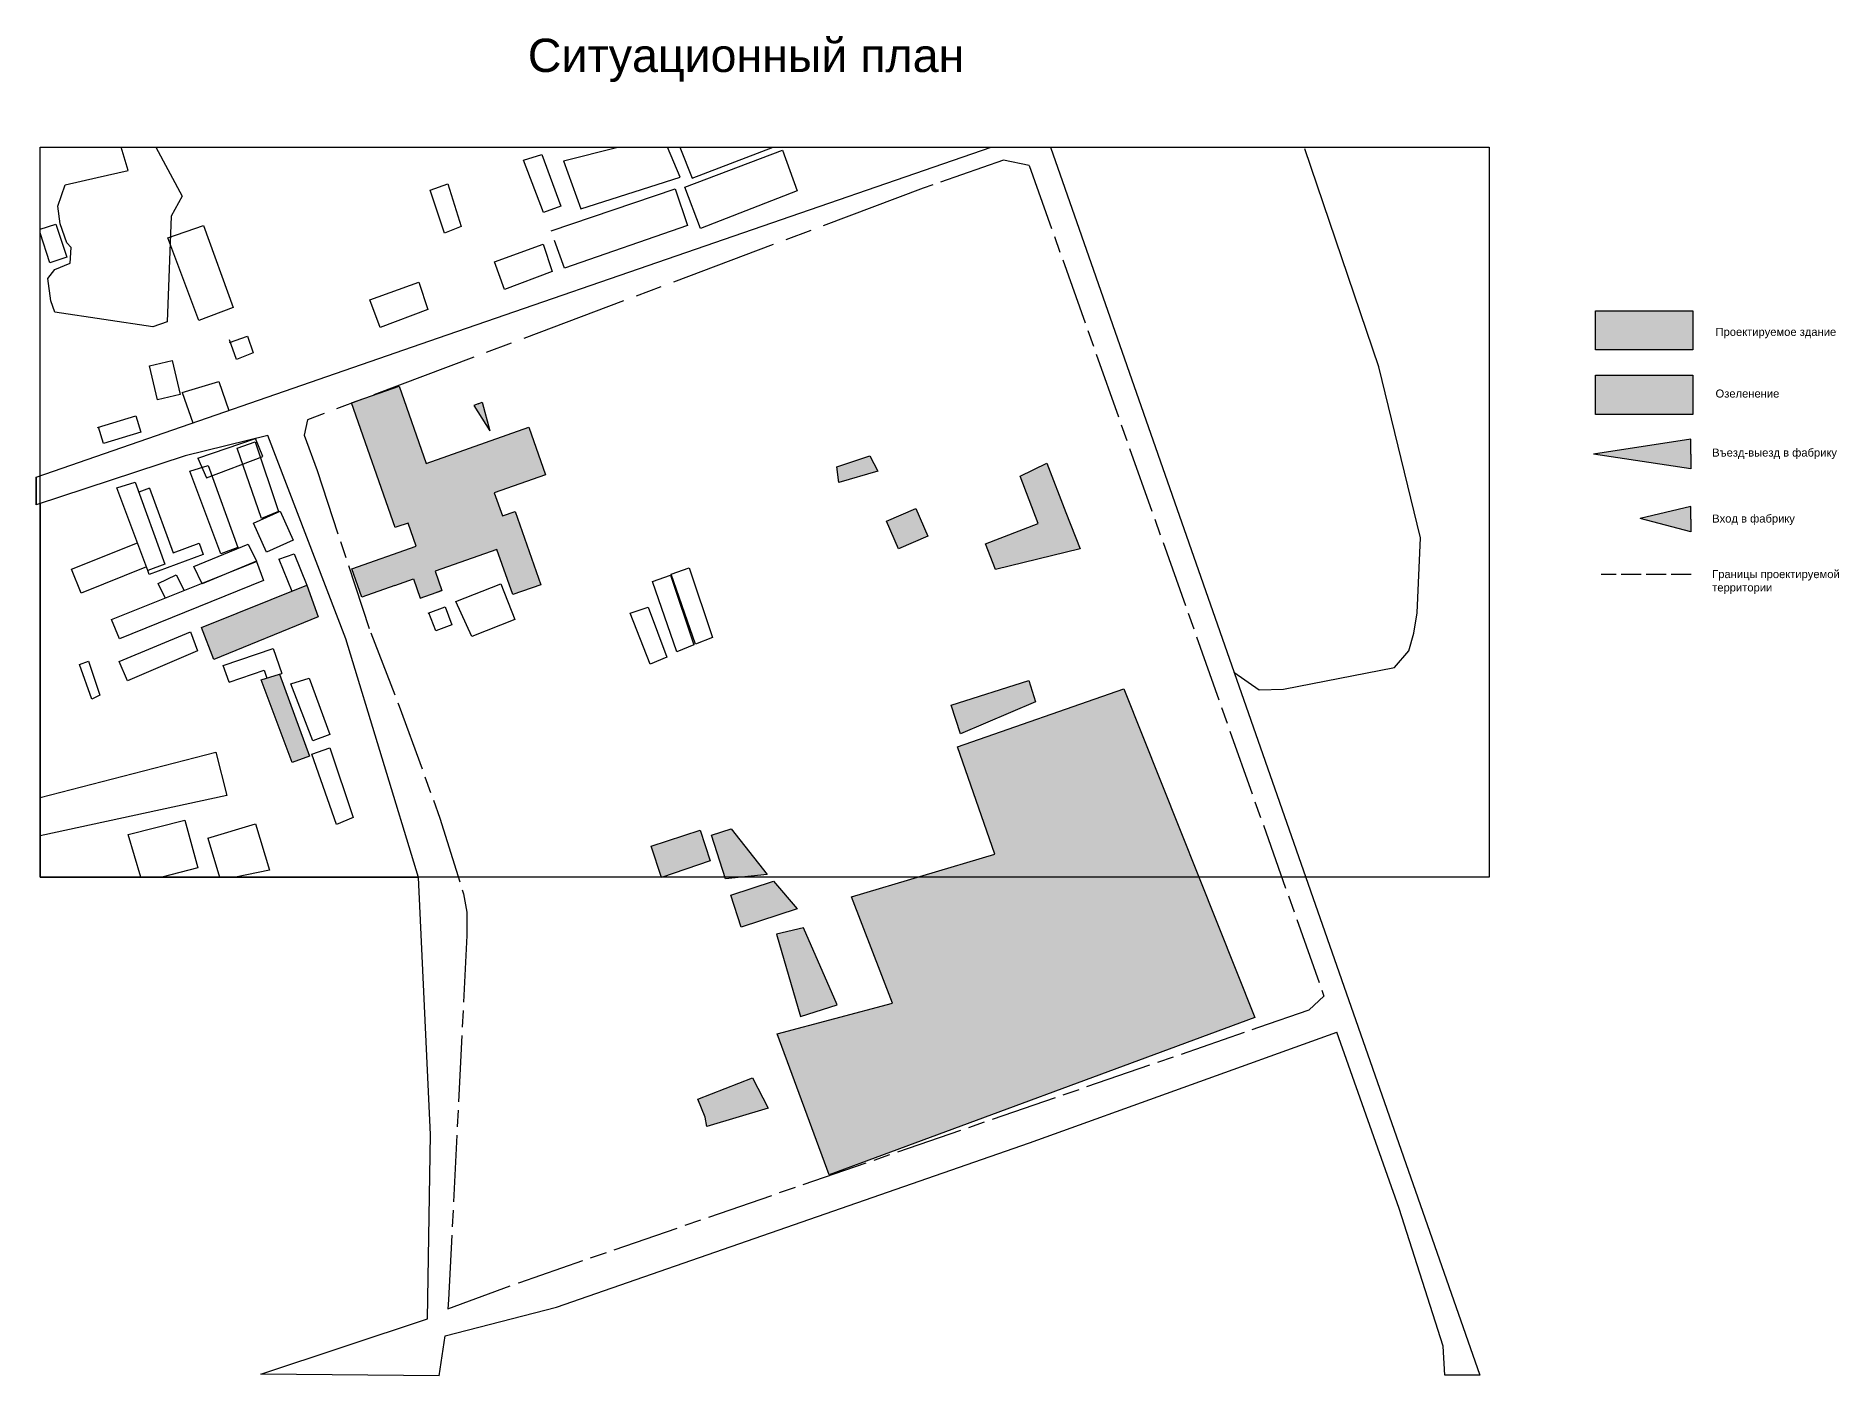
# Model space of a CAD drawing. Header units: millimetres. Extents: x -1544140 to 7445918, y -1294905 to 2019878.
# Drawn here: x 2170881 to 2333140, y -26325 to 94275 of the extents above; entities that cross this region are included whole.
import ezdxf

# ---------------------------------------------------------------- set-up
doc = ezdxf.new("R2010")
doc.units = ezdxf.units.MM
doc.header["$MEASUREMENT"] = 0
doc.header["$XCLIPFRAME"] = 2
doc.linetypes.add('ACAD_ISO02W100', pattern=[15, 12, -3])
doc.linetypes.add('ACAD_ISO08W100', pattern=[36, 24, -3, 6, -3])
doc.layers.add('Plan 2', color=7, linetype='Continuous')
doc.styles.get("Standard").update_dxf_attribs({"font": 'arial.ttf'})
picture_1 = doc.add_image_def('image4.png', size_in_pixel=(3508, 2480))

msp = doc.modelspace()

# ---------------------------------------------------------------- hatches: boundary and pattern name
at = {"true_color": 0xf27172, "transparency": 33554687}
h = msp.add_hatch(color=11, dxfattribs=at)
h.dxf.hatch_style = 1
h.paths.add_polyline_path([(2319996.8, 66026.9), (2319996.8, 69554.4), (2311218, 69554.4), (2311218, 66026.9)])
at = {"true_color": 0xafd9aa, "transparency": 33554687}
h = msp.add_hatch(color=9, dxfattribs=at)
h.dxf.hatch_style = 1
h.paths.add_polyline_path([(2319996.8, 60218.7), (2319996.8, 63746.2), (2311218, 63746.2), (2311218, 60218.7)])
at = {"true_color": 0xf27172, "transparency": 33554687}
h = msp.add_hatch(color=11, dxfattribs=at)
h.dxf.hatch_style = 1
h.paths.add_polyline_path([(2212116.1, 53162.4), (2216742.4, 54788.2), (2215238.5, 59067.6), (2205985.9, 55816), (2203547.1, 62755.5), (2199267.7, 61251.7), (2203210.3, 50032.7), (2203364.5, 50086.9), (2204366.9, 50439.2), (2205098.5, 48357.3), (2199315.6, 46325.1), (2200209.8, 43780.6), (2203178.3, 44823.8), (2204836.1, 45406.4), (2205445.8, 43671.5), (2207412, 44362.5), (2206802.3, 46097.4), (2212354, 48048.3), (2213776.5, 44000.3), (2216321, 44894.5), (2214004.3, 51487), (2212847.7, 51080.6)])
at = {"transparency": 33554687}
h = msp.add_hatch(color=1, dxfattribs=at)
h.dxf.hatch_style = 1
h.paths.add_polyline_path([(2211034.4, 61336.8), (2210662.2, 61175.7), (2210289.9, 61014.6), (2211713.4, 58746.5)])
h = msp.add_hatch(color=1, dxfattribs=at)
h.dxf.hatch_style = 1
h.paths.add_polyline_path([(2319819.3, 55310.3), (2319819.3, 56652.9), (2319819.3, 57995.9), (2311056.7, 56652.9)])
at = {"true_color": 0xafd9aa, "transparency": 33554687}
h = msp.add_hatch(color=9, dxfattribs=at)
h.dxf.hatch_style = 1
h.paths.add_polyline_path([(2246652.1, 55103.1), (2245917.5, 56499.6), (2242943.5, 55497), (2243140.6, 54100.5)])
h.paths.add_polyline_path([(2233410, 16935.6), (2234348.1, 14078.7), (2239367.8, 15726.9), (2237258.4, 18199.2)])
h.paths.add_polyline_path([(2233439.6, 22917.8), (2231663, 22352.2), (2232917.3, 18412.8), (2236680.1, 18815.7)])
h.paths.add_polyline_path([(2226253.2, 21372.8), (2227173.1, 18527.5), (2231543.6, 20042.2), (2230653.5, 22795.4)])
h.paths.add_polyline_path([(2237534.8, 13436.3), (2239677.5, 6026.4), (2242976.2, 7068.9), (2239959.5, 13999.8)])
h = msp.add_hatch(color=9, dxfattribs=at)
h.dxf.hatch_style = 1
h.paths.add_polyline_path([(2260216.9, 36271.9), (2253247.2, 34060.5), (2254072.3, 31460), (2260829.3, 34342.1)])
h.paths.add_polyline_path([(2263553.6, 51388.1), (2261846, 55821.3), (2259441.2, 54669.7), (2261066.1, 50414.1), (2256334.9, 48561.5), (2257236.7, 46258.4), (2264835.9, 48113.3)])
at = {"true_color": 0x000000, "transparency": 33554687}
h = msp.add_hatch(color=18, dxfattribs=at)
h.dxf.hatch_style = 1
h.paths.add_polyline_path([(2315243.4, 50860.8), (2319819.3, 49663.1), (2319819.3, 50796.1), (2319819.3, 51929.6)])
at = {"true_color": 0xafd9aa, "transparency": 33554687}
h = msp.add_hatch(color=9, dxfattribs=at)
h.dxf.hatch_style = 1
h.paths.add_polyline_path([(2251129.6, 49265.8), (2250058.4, 51758), (2247417.7, 50623), (2248500.4, 48135.7)])
at = {"true_color": 0x939598, "transparency": 33554687}
h = msp.add_hatch(color=252, dxfattribs=at)
h.dxf.hatch_style = 1
h.paths.add_polyline_path([(2185770.7, 41047.2), (2186889.9, 38162), (2196260.5, 42015.4), (2195246.8, 44854.6)])
h = msp.add_hatch(color=252, dxfattribs=at)
h.dxf.hatch_style = 1
h.paths.add_polyline_path([(2192791.1, 36847.4), (2191137.4, 36329.7), (2193932.7, 28896.6), (2195480.9, 29460.3)])
at = {"true_color": 0xafd9aa, "transparency": 33554687}
h = msp.add_hatch(color=9, dxfattribs=at)
h.dxf.hatch_style = 1
h.paths.add_polyline_path([(2257184.4, 20624.7), (2244264.6, 16785.3), (2247960.9, 7219.4), (2237587.2, 4456.8), (2242274.3, -8218.6), (2280570.8, 5942.8), (2268787.1, 35526.7), (2253805.2, 30286.9)])
h = msp.add_hatch(color=9, dxfattribs=at)
h.dxf.hatch_style = 1
h.paths.add_polyline_path([(2236771.8, -2232), (2235349.1, 517.4), (2230453.2, -1425.4), (2231093.4, -3038.7), (2231260.4, -3873.2)])

# ---------------------------------------------------------------- linework, layer by layer
at = {"lineweight": 30}
for p, q in [((2207098.2, 67115.3), (2256847.2, 84269.7)), ((2256847.2, 84269.7), (2262168.9, 84269.7)), ((2262168.9, 84269.7), (2300812.6, -26245.9)), ((2170881.4, 54569.5), (2207098.2, 67115.3)), ((2191750.6, 58323.7), (2184288, 56488.5)), ((2198756.8, 40029.7), (2191750.6, 58323.7)), ((2184288, 56488.5), (2170881.4, 52081.9)), ((2170881.4, 54569.5), (2170881.4, 52081.9)), ((2203178.3, 44823.8), (2204836.1, 45406.4)), ((2204836.1, 45406.4), (2205445.8, 43671.5)), ((2205445.8, 43671.5), (2207412, 44362.5)), ((2205299.3, 18548.1), (2198756.8, 40029.7)), ((2206380.9, -4601.1), (2205299.3, 18548.1)), ((2293574.8, -11257.9), (2287947.9, 4602.8)), ((2206101.8, -21195.2), (2206380.9, -4601.1)), ((2297529.5, -23636), (2293574.8, -11257.9)), ((2191101.2, -26177.4), (2206101.8, -21195.2)), ((2297678.7, -26245.9), (2297529.5, -23636)), ((2207148.4, -26325.2), (2191101.2, -26177.4)), ((2300812.6, -26245.9), (2297678.7, -26245.9))]:
    msp.add_line(p, q, dxfattribs=at)
at = {"color": 1, "linetype": 'ACAD_ISO08W100', "lineweight": 30, "ltscale": 250}
for p, q in [((2257962.6, 83095.5), (2250710.4, 80580.5)), ((2260273.5, 82609.3), (2257962.6, 83095.5)), ((2260273.5, 82609.3), (2286794, 7855.2)), ((2195322.8, 59739.2), (2195013.6, 58349)), ((2195013.6, 58349), (2196173, 55182.3)), ((2196173, 55182.3), (2200999.9, 40559.8)), ((2200999.9, 40559.8), (2203566.8, 33952.5)), ((2203566.8, 33952.5), (2207230.7, 23882.3)), ((2207230.7, 23882.3), (2209344.4, 17076.1)), ((2209344.4, 17076.1), (2209657.5, 15433.3)), ((2209657.5, 15433.3), (2209657.5, 13321)), ((2209657.5, 13321), (2208015.6, -19475.1)), ((2280940.9, 5056.5), (2285455.4, 6624.3)), ((2285455.4, 6624.3), (2286794, 7855.2)), ((2214409.2, -17902.2), (2280940.9, 5056.5)), ((2207938.4, -20296.1), (2214409.2, -17902.2))]:
    msp.add_line(p, q, dxfattribs=at)
at = {"color": 1, "linetype": 'ACAD_ISO08W100', "lineweight": 30, "ltscale": 400}
msp.add_line((2250710.4, 80580.5), (2195322.8, 59739.2), dxfattribs=at)
for p, q in [((2210662.2, 61175.7), (2210289.9, 61014.6)), ((2210289.9, 61014.6), (2211713.4, 58746.5)), ((2210662.2, 61175.7), (2210382.1, 61054.5)), ((2210662.2, 61175.7), (2211034.4, 61336.8)), ((2211034.4, 61336.8), (2211713.4, 58746.5)), ((2319819.3, 57995.9), (2311056.7, 56652.9)), ((2319819.3, 56652.9), (2319819.3, 57995.9)), ((2319819.3, 56652.9), (2319819.3, 57663.3)), ((2319819.3, 55310.3), (2311056.7, 56652.9)), ((2319819.3, 56652.9), (2319819.3, 55310.3)), ((2170881.4, 52081.9), (2170881.4, 54569.5)), ((2181095.1, 53569.5), (2180123.6, 53215.7)), ((2171238.8, 52199.3), (2171238.8, 18556)), ((2319819.3, 51929.6), (2315243.4, 50860.8)), ((2319819.3, 50796.1), (2319819.3, 51929.6)), ((2319819.3, 49663.1), (2315243.4, 50860.8)), ((2319819.3, 50796.1), (2319819.3, 49663.1)), ((2192791.1, 36847.4), (2192990, 36909.7)), ((2253247.2, 34060.5), (2260216.9, 36271.9)), ((2260216.9, 36271.9), (2260829.3, 34342.1)), ((2260829.3, 34342.1), (2254072.3, 31460)), ((2254072.3, 31460), (2253247.2, 34060.5)), ((2171238.8, 18556), (2205296.9, 18556))]:
    msp.add_line(p, q)
at = {"color": 1, "linetype": 'ACAD_ISO02W100', "lineweight": 30, "ltscale": 150}
msp.add_line((2319839.7, 45819.4), (2311735.4, 45819.4), dxfattribs=at)
at = {"color": 1, "lineweight": 30}
msp.add_line((2208015.6, -19475.1), (2207938.4, -20296.1), dxfattribs=at)
at = {"color": 9, "true_color": 0xafd9aa}
msp.add_lwpolyline([(2171949.6, 72467.7), (2172569.3, 73259), (2173946.4, 73843.9), (2174034.5, 75258.2), (2173645.8, 75668.3), (2173041, 77373.5), (2172846.6, 78949.2), (2173504.7, 80891.8), (2176380.5, 81549.7), (2179162.2, 82186.1), (2178528.7, 84269.7), (2181647, 84269.7), (2184037.8, 79853.1), (2183033, 78052.6), (2182686.5, 68565.3), (2181404.5, 68115.2), (2172569.2, 69430.9), (2172222.7, 70435.1), (2171949.6, 72467.7)], dxfattribs=at)
for points in [[(2214760.2, 83104.2), (2216414, 83621.9), (2218112.2, 78950), (2216564, 78386.2), (2214760.2, 83104.2)], [(2218357, 83050.7), (2223228.3, 84269.7)], [(2218357, 83050.7), (2219907.8, 78711.4), (2228865.8, 81573.8), (2227716.4, 84269.7)], [(2228817.4, 84269.7), (2229937.5, 81482.5), (2237208.7, 84269.7)], [(2229259.3, 80683.7), (2238070.7, 84012), (2239379.7, 80332.5), (2230673.9, 76958.2), (2229259.3, 80683.7)], [(2278691, 37018.9), (2280963.3, 35423.8), (2283150.7, 35477.1), (2293155.1, 37447.4), (2294434.7, 38939.3), (2294877.7, 40526), (2295180.9, 42360.6), (2295468.3, 49118.4), (2291734.2, 64507.3), (2285059.5, 84123.2)], [(2217252.1, 76732), (2228413.9, 80511.6), (2229508.1, 77213.1), (2218451.9, 73387.5), (2217527.4, 75887.6)], [(2171238.8, 76879.7), (2172668.2, 77351.8), (2173651.7, 74374.4), (2172129.7, 73871.6), (2171238.8, 76568.4)], [(2182737.1, 76109.7), (2185940.6, 77237.5), (2188630.4, 69850.4), (2185532.5, 68676.5), (2182737.1, 76109.7)], [(2212127.1, 73956.2), (2216525, 75534.6), (2217344, 73080.5), (2213051.6, 71456), (2212127.1, 73956.2)], [(2200928.9, 70540.1), (2205326.8, 72118.5), (2206145.8, 69664.4), (2201853.4, 68039.9), (2200928.9, 70540.1)], [(2188305.1, 66705.9), (2189924.8, 67272.6), (2190420.8, 65761.1), (2188906.5, 65148.3), (2188281.2, 66924.2)], [(2184042.5, 62203.4), (2187330.5, 63177.4), (2188230.5, 60579.3)], [(2184042.5, 62203.4), (2184993.5, 59458)], [(2176420.2, 59039.5), (2179858.1, 60101.8), (2180312.5, 58631.4), (2176951, 57592.7), (2176496.6, 59063.1)], [(2185439.4, 56294.6), (2186210.6, 54509.4), (2191282.2, 56430.2), (2190617, 58044.9)], [(2185439.4, 56294.6), (2190617, 58044.9)], [(2188968.5, 57173.5), (2190588.3, 57740.2), (2192696.9, 51469.6), (2191182.7, 50856.8), (2188968.5, 57173.5)], [(2184709.8, 55105.7), (2186363.6, 55623.4), (2189053.4, 48236.3), (2187505.2, 47672.6), (2184709.8, 55105.7)], [(2242943.5, 55497), (2245917.5, 56499.6), (2246652.1, 55103.1), (2243140.6, 54100.5), (2242943.5, 55497)], [(2259441.2, 54669.7), (2261846, 55821.3), (2263553.6, 51388.1)], [(2178139.8, 53604.4), (2179793.5, 54122.1), (2182483.4, 46735), (2180935.2, 46171.3), (2178139.8, 53604.4)], [(2181095.1, 53569.5), (2183229.1, 47768.9), (2185556.2, 48625), (2185929.8, 47609.5)], [(2261066.1, 50414.1), (2259441.2, 54669.7)], [(2247417.7, 50623), (2250058.4, 51758), (2251129.6, 49265.8), (2248500.4, 48135.7), (2247417.7, 50623)], [(2257236.7, 46258.4), (2256334.9, 48561.5), (2261066.1, 50414.1)], [(2263553.6, 51388.1), (2264835.9, 48113.3), (2257236.7, 46258.4)], [(2174082.5, 46295), (2180001.8, 48653.1)], [(2185929.8, 47609.5), (2181073.5, 45822.9), (2180935.2, 46171.3)], [(2192736.4, 47190.5), (2194115.3, 47667.2), (2195245.6, 44854.1)], [(2192736.4, 47190.5), (2193893.4, 44310.8)], [(2180808.9, 46506.9), (2174942.6, 44130), (2174082.5, 46295)], [(2177666, 41772.8), (2190727, 46975.9), (2191361.5, 45277.6), (2178406.1, 40028.4), (2177666, 41772.8)], [(2182495, 43696.6), (2181882.6, 45015.5), (2183506.1, 45769.3), (2184196.5, 44374.4)], [(2226351.2, 45176.8), (2227971, 45743.5), (2230079.7, 39472.8), (2228565.4, 38860.1), (2226351.2, 45176.8)], [(2228028.2, 45847.1), (2229648, 46413.9), (2231756.6, 40143.2), (2230242.4, 39530.4), (2228028.2, 45847.1)], [(2185770.7, 41047.2), (2195246.8, 44854.6), (2196260.5, 42015.4), (2186889.9, 38162), (2185770.7, 41047.2)], [(2208669.6, 43374.8), (2212698.2, 44962.3), (2213963, 41752.7), (2210095.4, 40228.7), (2208669.6, 43374.8)], [(2206176.8, 42322.4), (2207698.6, 42896.7), (2208309.2, 41278.8), (2206850.9, 40728.5), (2206240.4, 42346.4)], [(2224347.8, 42316.8), (2225967.5, 42883.5), (2227657.4, 38355.6), (2226143.1, 37742.8), (2224347.8, 42316.8)], [(2178361.4, 37982.6), (2184786.7, 40645.9), (2185421.2, 38947.6), (2179101.5, 36238.2), (2178361.4, 37982.6)], [(2188247.6, 36115.4), (2187729.5, 37612.5), (2192210.3, 39163), (2192990, 36909.7)], [(2174781.3, 37710.2), (2175606.9, 38008.1), (2176615.7, 34937.2), (2175895.7, 34593.3), (2174781.3, 37710.2)], [(2188247.6, 36115.4), (2191402.5, 37207.1), (2191650.6, 36490.4)], [(2191137.4, 36329.7), (2192791.1, 36847.4), (2195480.9, 29460.3), (2193932.7, 28896.6), (2191137.4, 36329.7)], [(2193815.7, 35962.9), (2195469.5, 36480.6), (2197333.1, 31415.8), (2195784.9, 30852), (2193815.7, 35962.9)], [(2257184.4, 20624.7), (2253805.2, 30286.9), (2268787.1, 35526.7), (2280570.8, 5942.8), (2242274.3, -8218.6), (2237587.2, 4456.8), (2247960.9, 7219.4), (2244264.6, 16785.3), (2257184.4, 20624.7)], [(2171238.8, 25749.1), (2187055.5, 29805.8), (2188053.4, 25915), (2171238.8, 22292.5)], [(2195704.3, 29638.2), (2197324, 30204.9), (2199432.7, 23934.3), (2197918.4, 23321.5), (2195704.3, 29638.2)], [(2179178.7, 22416), (2184282, 23693.9), (2185437.1, 19414.6), (2182214.7, 18556)], [(2186331.5, 22078.7), (2190627.6, 23366.7), (2191876.8, 19199.9), (2188837.6, 18556)], [(2227173.1, 18527.5), (2226253.2, 21372.8), (2230653.5, 22795.4), (2231543.6, 20042.2), (2227173.1, 18527.5)], [(2232917.3, 18412.8), (2231663, 22352.2), (2233439.6, 22917.8), (2236680.1, 18815.7), (2232917.3, 18412.8)], [(2180297.5, 18556), (2179178.7, 22416)], [(2186331.5, 22078.7), (2187381.7, 18556)], [(2234350.7, 14070.6), (2233410, 16935.6), (2237258.4, 18199.2), (2239367.8, 15726.9), (2234348.1, 14078.7)], [(2242976.2, 7068.9), (2239959.5, 13999.8), (2237534.8, 13436.3), (2239677.5, 6026.4), (2242976.2, 7068.9)], [(2231093.4, -3038.7), (2230453.2, -1425.4), (2235349.1, 517.4), (2236771.8, -2232), (2231260.4, -3873.2), (2231093.4, -3038.7)]]:
    msp.add_lwpolyline(points)
for points in [[(2206360.3, 80415.6), (2207937.3, 80967.3), (2209148.1, 77138.8), (2207633.9, 76526)], [(2311218, 69554.4), (2319996.8, 69554.4), (2319996.8, 66026.9), (2311218, 66026.9)], [(2181088.9, 64579.2), (2183138.5, 65061.1), (2183853.7, 62019.7), (2181804.1, 61537.7)], [(2311218, 63746.2), (2319996.8, 63746.2), (2319996.8, 60218.7), (2311218, 60218.7)], [(2190446.7, 50437.2), (2192844, 51516.1), (2194022.2, 48898.3), (2191624.9, 47819.3)], [(2185083.7, 46522.4), (2189957.6, 48554.1), (2190706.8, 47013), (2185833, 44981.2)]]:
    msp.add_lwpolyline(points, close=True)
at = {"lineweight": 30}
for points in [[(2203178.3, 44823.8), (2200209.8, 43780.6), (2199315.6, 46325.1), (2205098.5, 48357.3), (2204366.9, 50439.2), (2203364.5, 50086.9), (2203210.3, 50032.7), (2199267.7, 61251.7), (2203547.1, 62755.5), (2205985.9, 55816), (2215238.5, 59067.6), (2216742.4, 54788.2), (2212116.1, 53162.4), (2212847.7, 51080.6), (2214004.3, 51487), (2216321, 44894.5), (2213776.5, 44000.3), (2212354, 48048.3), (2206802.3, 46097.4), (2207412, 44362.5), (2206756.6, 44132.1)], [(2207148.4, -26325.2), (2207715.2, -22720.8), (2217711.5, -20146.1), (2233427.2, -14687.9), (2260287.6, -5352.2), (2287947.9, 4602.8)]]:
    msp.add_lwpolyline(points, dxfattribs=at)

# ---------------------------------------------------------------- texts
at = {"insert": (2215136.4, 94038.8), "char_height": 3000, "attachment_point": 1}
msp.add_mtext_dynamic_manual_height_columns('Ситуационный план', width=42965.017, gutter_width=1, heights=[0], dxfattribs=at)
at = {"layer": 'Plan 2', "char_height": 720, "attachment_point": 1}
for s, width, insert in [('Проектируемое здание', 11203.253, (2322034, 68008.5)), ('Озеленение', 6423.471, (2322034, 62458.2)), ('Въезд-выезд в фабрику', 12231.223, (2321732.3, 57144.2)), ('Вход в фабрику', 9822.461, (2321732.3, 51207.7)), ('Границы проектируемой территории', 14075.531, (2321732.3, 46205))]:
    msp.add_mtext_dynamic_manual_height_columns(s, width=width, gutter_width=4, heights=[0], dxfattribs=dict(at, insert=insert))

# ---------------------------------------------------------------- pictures from other files: only their frames are drawn
image = msp.add_image(picture_1, insert=(2158269.7, -26177.4), size_in_units=(156229.2, 110447.1))
image.set_boundary_path([(290.7103, -0.5), (3219.4847, 1475.0463)])

doc.saveas('drawing.dxf')
